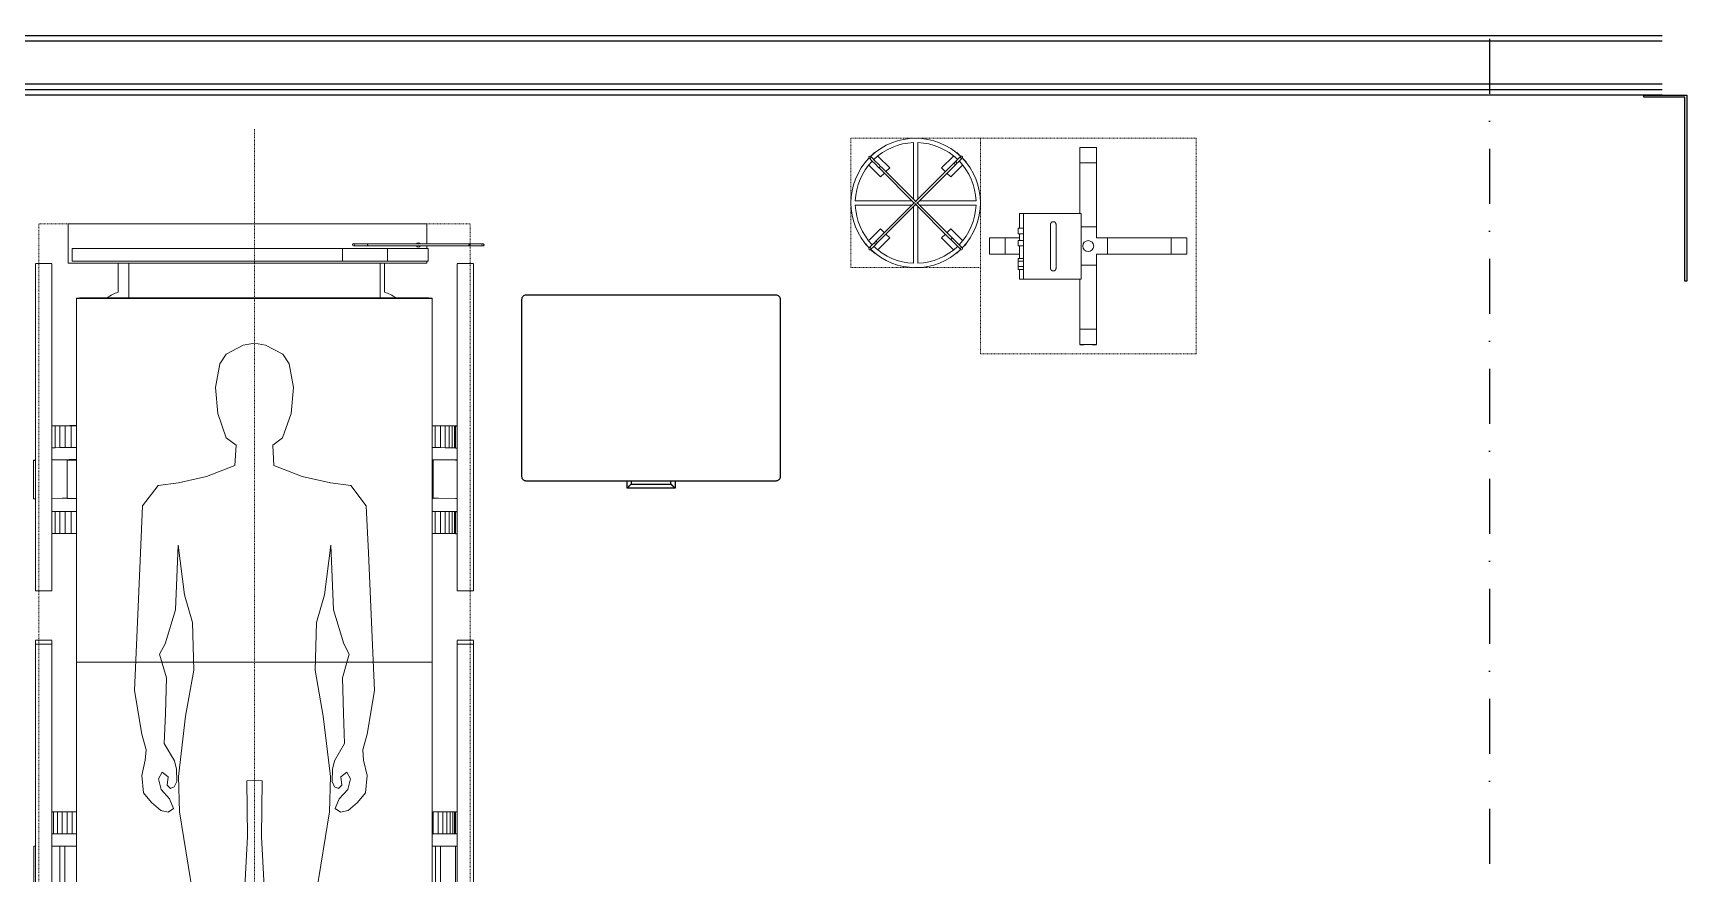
# Model space of a CAD drawing. Header units: inches. Extents: x -772 to 6765, y -813 to 4093.
# Drawn here: x 5612.3 to 5995.8, y 1936.9 to 2131.9 of the extents above; entities that cross this region are included whole.
import ezdxf

# ---------------------------------------------------------------- set-up
doc = ezdxf.new("R2010")
doc.units = ezdxf.units.IN
doc.header["$MEASUREMENT"] = 0
doc.linetypes.add('Dash _5x', pattern=[0.3175, 0.15875, -0.15875])
doc.linetypes.add('DASHDOT', pattern=[25.4, 12.7, -6.35, 0, -6.35])
for name, color, linetype, lineweight in [('A-DETL-GENF', 92, 'Continuous', 18), ('Q-SPCQ', 91, 'Continuous', 18), ('Q-SPCQ-HDLN', 91, 'Dash _5x', 18)]:
    doc.layers.add(name, color=color, linetype=linetype, lineweight=lineweight)
for name, color, linetype in [('FHM_BEYAZ ALÇIPAN', 7, 'Continuous'), ('H_FAC_Metal', 181, 'Continuous'), ('H_FUR_Tefris_Hareketli', 213, 'Continuous'), ('H_STR_Aks', 250, 'DASHDOT')]:
    doc.layers.add(name, color=color, linetype=linetype)

# ---------------------------------------------------------------- blocks, each defined once
blk = doc.blocks.new('*U97')
at = {"color": 0}
for p, q in [((-5.56, -44.75), (-5.56, -43)), ((5.56, -44.75), (-5.56, -44.75)), ((-4.6, -43), (-4.6, -43.79)), ((-4.6, -43.79), (4.6, -43.79)), ((4.6, -43.79), (4.6, -43)), ((5.56, -43), (5.56, -44.75))]:
    blk.add_line(p, q, dxfattribs=at)
blk.add_lwpolyline([(29, 0), (-29, 0, 0.414214), (-30, -1), (-30, -42, 0.414214), (-29, -43), (29, -43, 0.414214), (30, -42), (30, -1, 0.414214)], format="xyb", close=True, dxfattribs=at)
for points in [[(-5.56, -44.75), (-5.56, -44.75), (-5.55, -44.74), (-5.52, -44.71), (-5.49, -44.68), (-5.46, -44.65), (-5.44, -44.63), (-5.41, -44.6), (-5.37, -44.56), (-5.33, -44.52), (-5.29, -44.48), (-5.26, -44.45), (-5.23, -44.42), (-5.2, -44.39), (-5.17, -44.36), (-5.14, -44.33), (-5.11, -44.3), (-5.08, -44.27), (-5.05, -44.24), (-5.02, -44.21), (-4.99, -44.18), (-4.96, -44.15), (-4.93, -44.12), (-4.9, -44.09), (-4.87, -44.06), (-4.84, -44.03), (-4.82, -44.01), (-4.78, -43.97), (-4.75, -43.94), (-4.72, -43.91), (-4.7, -43.89), (-4.67, -43.86), (-4.64, -43.83), (-4.61, -43.8), (-4.6, -43.79), (-4.6, -43.79)], [(5.56, -44.75), (5.56, -44.75), (5.55, -44.74), (5.52, -44.71), (5.49, -44.68), (5.46, -44.65), (5.44, -44.63), (5.41, -44.6), (5.37, -44.56), (5.33, -44.52), (5.29, -44.48), (5.26, -44.45), (5.23, -44.42), (5.2, -44.39), (5.17, -44.36), (5.14, -44.33), (5.11, -44.3), (5.08, -44.27), (5.05, -44.24), (5.02, -44.21), (4.99, -44.18), (4.96, -44.15), (4.93, -44.12), (4.9, -44.09), (4.87, -44.06), (4.84, -44.03), (4.82, -44.01), (4.78, -43.97), (4.75, -43.94), (4.72, -43.91), (4.7, -43.89), (4.67, -43.86), (4.64, -43.83), (4.61, -43.8), (4.6, -43.79), (4.6, -43.79)]]:
    blk.add_open_spline(points, degree=3, knots=[0, 0, 0, 0, 0.083333, 0.125, 0.166667, 0.208333, 0.229167, 0.25, 0.291667, 0.333333, 0.354167, 0.375, 0.395833, 0.416667, 0.4375, 0.458333, 0.479167, 0.5, 0.520833, 0.541667, 0.5625, 0.583333, 0.604167, 0.625, 0.645833, 0.666667, 0.6875, 0.708333, 0.75, 0.770833, 0.791667, 0.833333, 0.875, 0.916667, 1, 1, 1, 1], dxfattribs=at)
blk = doc.blocks.new('MED-PNT-BEDICU - HASTA KARYOLASI VE SILTESI_YOGUN BAKIM_ SERUM ASKILI - Type 1-1240862-ICU-07-PLN')
at = {"layer": 'A-DETL-GENF', "linetype": 'Continuous'}
for p, q in [((0, 92.33), (-2.6, 91.94)), ((0, 92.33), (2.6, 91.94)), ((-6.58, 89.8), (-8.03, 87.56)), ((-2.6, 91.94), (-6.58, 89.8)), ((2.6, 91.94), (6.58, 89.8)), ((6.58, 89.8), (8.03, 87.56)), ((-8.03, 87.56), (-9.06, 82.11)), ((8.03, 87.56), (9.06, 82.11)), ((-9.06, 82.11), (-8.49, 76.04)), ((9.06, 82.11), (8.49, 76.04)), ((-8.49, 76.04), (-6.53, 70.44)), ((8.49, 76.04), (6.53, 70.44)), ((-6.53, 70.44), (-4.26, 68.74)), ((6.53, 70.44), (4.26, 68.74)), ((-4.26, 68.74), (-4.52, 63.99)), ((4.26, 68.74), (4.52, 63.99)), ((-11.1, 61.47), (-17.62, 59.97)), ((-4.52, 63.99), (-11.1, 61.47)), ((4.52, 63.99), (11.1, 61.47)), ((11.1, 61.47), (17.62, 59.97)), ((-22.36, 59.39), (-25.94, 54.62)), ((-17.62, 59.97), (-22.36, 59.39)), ((17.62, 59.97), (22.36, 59.39)), ((22.36, 59.39), (25.94, 54.62)), ((-25.94, 54.62), (-26.42, 43.75)), ((25.94, 54.62), (26.42, 43.75)), ((-26.42, 43.75), (-27.21, 25.92)), ((-18.3, 30.55), (-17.69, 45.56)), ((-17.69, 45.56), (-16.25, 34.06)), ((17.69, 45.56), (16.25, 34.06)), ((18.3, 30.55), (17.69, 45.56)), ((26.42, 43.75), (27.21, 25.92)), ((-16.25, 34.06), (-14.37, 27.58)), ((16.25, 34.06), (14.37, 27.58)), ((-20.7, 22.64), (-18.3, 30.55)), ((-14.37, 27.58), (-14.06, 16.55)), ((14.37, 27.58), (14.06, 16.55)), ((20.7, 22.64), (18.3, 30.55)), ((-27.21, 25.92), (-27.83, 11.83)), ((27.21, 25.92), (27.83, 11.83)), ((-22, 20.25), (-20.7, 22.64)), ((-20.38, 14.77), (-22, 20.25)), ((20.38, 14.77), (22, 20.25)), ((22, 20.25), (20.7, 22.64)), ((-14.06, 16.55), (-15.97, 5.86)), ((14.06, 16.55), (15.97, 5.86)), ((-27.83, 11.83), (-26.11, 1.73)), ((-20.61, 6.52), (-20.38, 14.77)), ((20.61, 6.52), (20.38, 14.77)), ((27.83, 11.83), (26.11, 1.73)), ((-20.9, -0.41), (-20.61, 6.52)), ((-15.97, 5.86), (-17.6, -8.1)), ((15.97, 5.86), (17.6, -8.1)), ((20.9, -0.41), (20.61, 6.52)), ((-26.11, 1.73), (-25.14, -1.89)), ((26.11, 1.73), (25.14, -1.89)), ((-25.14, -1.89), (-25.31, -4.27)), ((-18.57, -4.44), (-20.9, -0.41)), ((18.57, -4.44), (20.9, -0.41)), ((25.14, -1.89), (25.31, -4.27)), ((-25.31, -4.27), (-26.12, -7.9)), ((-22.27, -8.61), (-21.42, -7.12)), ((-21.42, -7.12), (-20.02, -8.16)), ((-18.11, -6.37), (-18.57, -4.44)), ((-18.02, -9.28), (-18.11, -6.37)), ((18.02, -9.28), (18.11, -6.37)), ((18.11, -6.37), (18.57, -4.44)), ((21.42, -7.12), (20.02, -8.16)), ((22.27, -8.61), (21.42, -7.12)), ((25.31, -4.27), (26.12, -7.9)), ((-26.12, -7.9), (-25.75, -11.9)), ((-21.64, -11.1), (-22.27, -8.61)), ((-19.66, -13.29), (-21.64, -11.1)), ((-20.02, -8.16), (-20.26, -10.1)), ((-20.26, -10.1), (-19.5, -10.87)), ((-19.5, -10.87), (-18.59, -10.52)), ((-18.59, -10.52), (-18.02, -9.28)), ((-17.6, -8.1), (-17.37, -16.29)), ((-1.76, -9.12), (0, -8.94)), ((-1.64, -22.02), (-1.76, -9.12)), ((1.76, -9.12), (0, -8.94)), ((1.64, -22.02), (1.76, -9.12)), ((17.6, -8.1), (17.37, -16.29)), ((18.59, -10.52), (18.02, -9.28)), ((19.5, -10.87), (18.59, -10.52)), ((20.26, -10.1), (19.5, -10.87)), ((19.66, -13.29), (21.64, -11.1)), ((20.02, -8.16), (20.26, -10.1)), ((21.64, -11.1), (22.27, -8.61)), ((26.12, -7.9), (25.75, -11.9)), ((-25.75, -11.9), (-23.86, -14.1)), ((-23.86, -14.1), (-21.73, -15.98)), ((-18.73, -15.49), (-19.66, -13.29)), ((18.73, -15.49), (19.66, -13.29)), ((23.86, -14.1), (21.73, -15.98)), ((25.75, -11.9), (23.86, -14.1)), ((-21.73, -15.98), (-19.97, -16.39)), ((-19.97, -16.39), (-18.73, -15.49)), ((-17.37, -16.29), (-14.39, -34.84)), ((17.37, -16.29), (14.39, -34.84)), ((19.97, -16.39), (18.73, -15.49)), ((21.73, -15.98), (19.97, -16.39)), ((-2.34, -35.1), (-1.64, -22.02)), ((2.34, -35.1), (1.64, -22.02))]:
    blk.add_line(p, q, dxfattribs=at)
at = {"layer": 'Q-SPCQ'}
for p, q in [((39.96, 120.07), (-43.17, 120.07)), ((-43.17, 120.07), (-43.17, 110.93)), ((39.96, 115.37), (39.96, 120.07)), ((49.5, 115.4), (26.5, 115.4)), ((37.57, 115.4), (38.43, 115.4)), ((-42.28, 114.29), (-42.28, 111.36)), ((-42.28, 114.29), (-32.25, 114.29)), ((-32.25, 111.36), (-42.28, 111.36)), ((-32.25, 114.29), (-21.84, 114.29)), ((-21.84, 111.36), (-32.25, 111.36)), ((-21.84, 114.29), (-15.47, 114.29)), ((-15.47, 111.36), (-21.84, 111.36)), ((-15.47, 114.29), (-11.71, 114.29)), ((-11.71, 111.36), (-15.47, 111.36)), ((-11.71, 114.29), (-7.07, 114.29)), ((-7.07, 111.36), (-11.71, 111.36)), ((-7.07, 114.29), (5.67, 114.29)), ((5.67, 111.36), (-7.07, 111.36)), ((5.67, 114.29), (10.31, 114.29)), ((10.31, 111.36), (5.67, 111.36)), ((10.31, 114.29), (14.07, 114.29)), ((14.07, 111.36), (10.31, 111.36)), ((14.07, 114.29), (20.45, 114.29)), ((20.45, 111.36), (14.07, 111.36)), ((20.45, 114.29), (30.85, 114.29)), ((20.45, 114.29), (20.45, 111.36)), ((30.85, 111.36), (20.45, 111.36)), ((26.5, 114.9), (49.5, 114.9)), ((30.85, 114.29), (40.28, 114.29)), ((30.85, 114.29), (30.85, 111.36)), ((40.28, 111.36), (30.85, 111.36)), ((38.43, 114.9), (37.57, 114.9)), ((39.96, 114.29), (39.96, 114.92)), ((39.96, 110.93), (39.96, 111.36)), ((40.28, 111.36), (40.28, 114.29)), ((-46.99, 110.8), (-50.8, 110.8)), ((-50.8, 110.7), (-50.8, 110.79)), ((-50.8, 109.52), (-50.8, 110.7)), ((-50.8, 104.97), (-50.8, 109.52)), ((-46.99, 110.79), (-46.99, 110.7)), ((-46.99, 110.7), (-46.99, 109.52)), ((-46.99, 109.52), (-46.99, 104.97)), ((-43.17, 110.93), (39.96, 110.93)), ((-31.56, 110.93), (-31.56, 104.16)), ((-29.14, 102.84), (-29.14, 110.93)), ((29.14, 110.93), (29.14, 102.84)), ((30.16, 104.16), (30.16, 110.93)), ((50.8, 110.8), (46.99, 110.8)), ((46.99, 110.7), (46.99, 110.79)), ((46.99, 109.52), (46.99, 110.7)), ((46.99, 104.97), (46.99, 109.52)), ((50.8, 110.79), (50.8, 110.7)), ((50.8, 110.7), (50.8, 109.52)), ((50.8, 109.52), (50.8, 104.97)), ((-50.8, 77.71), (-50.8, 104.97)), ((-46.99, 104.97), (-46.99, 77.71)), ((46.99, 77.71), (46.99, 104.97)), ((50.8, 104.97), (50.8, 77.71)), ((-41.23, 102.83), (-41.23, 102.75)), ((-41.23, 102.75), (-41.23, 18.41)), ((39.96, 102.84), (-39.96, 102.84)), ((-39.96, 102.74), (39.96, 102.74)), ((41.23, 102.75), (41.23, 102.83)), ((41.23, 18.41), (41.23, 102.75)), ((-50.8, 76.97), (-50.8, 77.71)), ((-50.8, 44.46), (-50.8, 76.97)), ((-46.99, 77.71), (-46.99, 76.97)), ((-46.99, 76.97), (-46.99, 44.46)), ((46.99, 76.97), (46.99, 77.71)), ((46.99, 44.46), (46.99, 76.97)), ((50.8, 77.71), (50.8, 76.97)), ((50.8, 76.97), (50.8, 44.46)), ((-45.85, 73.24), (-46.99, 73.23)), ((-46.99, 73.21), (-46.23, 73.22)), ((-46.23, 73.22), (-45.12, 73.23)), ((-46.23, 68.14), (-46.23, 73.22)), ((-44.41, 73.24), (-45.85, 73.24)), ((-45.12, 73.23), (-43.87, 73.23)), ((-45.12, 68.15), (-45.12, 73.23)), ((-42.84, 73.25), (-44.41, 73.24)), ((-43.87, 73.23), (-42.51, 73.24)), ((-43.87, 68.15), (-43.87, 73.23)), ((-41.23, 73.25), (-42.84, 73.25)), ((-42.51, 73.24), (-41.23, 73.24)), ((-42.51, 68.16), (-42.51, 73.24)), ((42.41, 73.24), (41.23, 73.25)), ((41.23, 73.24), (41.87, 73.23)), ((41.87, 73.23), (43.12, 73.23)), ((41.87, 68.15), (41.87, 73.23)), ((43.85, 73.24), (42.41, 73.24)), ((43.12, 73.23), (44.23, 73.22)), ((43.12, 68.15), (43.12, 73.23)), ((45.13, 73.23), (43.85, 73.24)), ((44.23, 73.22), (45.16, 73.21)), ((44.23, 68.14), (44.23, 73.22)), ((46.2, 73.22), (45.13, 73.23)), ((45.16, 73.21), (45.88, 73.2)), ((45.16, 68.13), (45.16, 73.21)), ((45.88, 73.2), (46.37, 73.19)), ((45.88, 68.12), (45.88, 73.2)), ((46.99, 73.2), (46.2, 73.22)), ((46.37, 73.19), (46.63, 73.18)), ((46.37, 68.11), (46.37, 73.19)), ((46.63, 73.18), (46.63, 73.14)), ((46.99, 73.14), (46.63, 73.14)), ((46.63, 73.14), (46.63, 68.06)), ((-51.19, 65.27), (-51.19, 65.19)), ((-51.19, 65.19), (-50.8, 65.19)), ((-51.19, 65.19), (-51.19, 56.3)), ((-46.23, 68.14), (-46.99, 68.13)), ((-46.06, 65.35), (-46.99, 65.33)), ((-46.99, 65.27), (-44.58, 65.3)), ((-45.12, 68.15), (-46.23, 68.14)), ((-42.96, 65.37), (-45.16, 65.35)), ((-43.87, 68.15), (-45.12, 68.15)), ((-42.51, 68.16), (-43.87, 68.15)), ((-43.41, 65.3), (-43.41, 65.28)), ((-43.41, 65.28), (-43.41, 56.39)), ((-41.23, 68.16), (-42.51, 68.16)), ((-42.14, 65.27), (-41.23, 65.27)), ((-41.23, 65.37), (-41.73, 65.37)), ((41.87, 68.15), (41.23, 68.16)), ((43.16, 65.35), (41.23, 65.36)), ((41.41, 65.28), (41.41, 65.3)), ((41.41, 56.39), (41.41, 65.28)), ((43.12, 68.15), (41.87, 68.15)), ((42.58, 65.3), (46.6, 65.25)), ((44.23, 68.14), (43.12, 68.15)), ((46.99, 65.31), (44.06, 65.35)), ((45.16, 68.13), (44.23, 68.14)), ((45.88, 68.12), (45.16, 68.13)), ((46.37, 68.11), (45.88, 68.12)), ((46.63, 68.1), (46.37, 68.11)), ((46.63, 68.06), (46.99, 68.06)), ((-50.8, 56.3), (-51.19, 56.3)), ((-44.58, 56.41), (-46.99, 56.38)), ((-41.23, 56.38), (-42.14, 56.38)), ((46.6, 56.36), (42.58, 56.41)), ((-46.99, 53.35), (-45.85, 53.36)), ((-46.23, 53.34), (-46.99, 53.34)), ((-45.12, 53.35), (-46.23, 53.34)), ((-46.23, 48.26), (-46.23, 53.34)), ((-45.85, 53.36), (-44.41, 53.37)), ((-43.87, 53.36), (-45.12, 53.35)), ((-45.12, 48.27), (-45.12, 53.35)), ((-44.41, 53.37), (-42.84, 53.37)), ((-43.87, 48.28), (-43.87, 53.36)), ((-42.51, 53.36), (-43.87, 53.36)), ((-42.84, 53.37), (-41.23, 53.38)), ((-42.51, 48.28), (-42.51, 53.36)), ((-41.23, 53.36), (-42.51, 53.36)), ((41.23, 53.37), (42.41, 53.37)), ((41.87, 53.36), (41.23, 53.36)), ((41.87, 48.28), (41.87, 53.36)), ((43.12, 53.35), (41.87, 53.36)), ((42.41, 53.37), (43.85, 53.36)), ((43.12, 48.27), (43.12, 53.35)), ((44.23, 53.34), (43.12, 53.35)), ((43.85, 53.36), (45.13, 53.35)), ((44.23, 48.26), (44.23, 53.34)), ((45.16, 53.33), (44.23, 53.34)), ((45.13, 53.35), (46.2, 53.34)), ((45.16, 48.25), (45.16, 53.33)), ((45.88, 53.32), (45.16, 53.33)), ((45.88, 48.24), (45.88, 53.32)), ((46.37, 53.31), (45.88, 53.32)), ((46.2, 53.34), (46.99, 53.33)), ((46.37, 48.23), (46.37, 53.31)), ((46.63, 53.3), (46.37, 53.31)), ((46.63, 53.27), (46.63, 53.3)), ((46.99, 53.27), (46.63, 53.27)), ((46.63, 53.27), (46.63, 48.19)), ((-46.23, 48.26), (-46.99, 48.26)), ((-45.12, 48.27), (-46.23, 48.26)), ((-43.87, 48.28), (-45.12, 48.27)), ((-42.51, 48.28), (-43.87, 48.28)), ((-41.23, 48.28), (-42.51, 48.28)), ((41.87, 48.28), (41.23, 48.28)), ((43.12, 48.27), (41.87, 48.28)), ((44.23, 48.26), (43.12, 48.27)), ((45.16, 48.25), (44.23, 48.26)), ((45.88, 48.24), (45.16, 48.25)), ((46.37, 48.23), (45.88, 48.24)), ((46.63, 48.22), (46.37, 48.23)), ((46.63, 48.19), (46.99, 48.19)), ((-50.8, 34.94), (-50.8, 44.46)), ((-46.99, 44.46), (-46.99, 34.94)), ((46.99, 34.94), (46.99, 44.46)), ((50.8, 44.46), (50.8, 34.94)), ((-50.8, 34.93), (-46.99, 34.93)), ((46.99, 34.93), (50.8, 34.93)), ((-46.99, 23.48), (-50.8, 23.48)), ((-50.8, 22.57), (-50.8, 23.44)), ((-46.99, 23.44), (-46.99, 22.57)), ((50.8, 23.48), (46.99, 23.48)), ((46.99, 22.57), (46.99, 23.44)), ((50.8, 23.44), (50.8, 22.57)), ((-50.8, 2.13), (-50.8, 22.57)), ((-50.8, 22.57), (-46.99, 22.57)), ((-46.99, 22.57), (-46.99, 2.13)), ((46.99, 2.13), (46.99, 22.57)), ((46.99, 22.57), (50.8, 22.57)), ((50.8, 22.57), (50.8, 2.13)), ((-41.23, 18.41), (-41.23, -32.59)), ((-39.96, 18.4), (39.96, 18.4)), ((41.23, -32.59), (41.23, 18.41)), ((-50.8, -2.78), (-50.8, 2.13)), ((-46.99, 2.13), (-46.99, -2.78)), ((46.99, -2.78), (46.99, 2.13)), ((50.8, 2.13), (50.8, -2.78)), ((-50.8, -5.32), (-50.8, -2.78)), ((-46.99, -2.78), (-46.99, -5.32)), ((46.99, -5.32), (46.99, -2.78)), ((50.8, -2.78), (50.8, -5.32)), ((-50.8, -15.58), (-50.8, -5.32)), ((-46.99, -5.32), (-46.99, -15.58)), ((46.99, -15.58), (46.99, -5.32)), ((50.8, -5.32), (50.8, -15.58)), ((-50.8, -18.12), (-50.8, -15.58)), ((-50.8, -43.16), (-50.8, -18.12)), ((-46.99, -15.58), (-46.99, -18.12)), ((-46.99, -16.28), (-46.59, -16.28)), ((-46.99, -18.12), (-46.99, -43.16)), ((-46.59, -16.28), (-45.66, -16.28)), ((-46.59, -21.41), (-46.59, -16.28)), ((-45.66, -16.28), (-44.6, -16.28)), ((-45.66, -21.41), (-45.66, -16.28)), ((-44.6, -16.28), (-43.45, -16.28)), ((-44.6, -21.41), (-44.6, -16.28)), ((-43.45, -16.28), (-42.25, -16.28)), ((-43.45, -21.41), (-43.45, -16.28)), ((-42.25, -16.28), (-41.23, -16.28)), ((-42.25, -21.41), (-42.25, -16.28)), ((41.23, -16.28), (41.45, -16.28)), ((41.45, -16.28), (42.6, -16.28)), ((41.45, -21.41), (41.45, -16.28)), ((42.6, -16.28), (43.66, -16.28)), ((42.6, -21.41), (42.6, -16.28)), ((43.66, -16.28), (44.6, -16.28)), ((43.66, -21.41), (43.66, -16.28)), ((44.6, -16.28), (45.38, -16.28)), ((44.6, -21.41), (44.6, -16.28)), ((45.38, -16.28), (45.99, -16.28)), ((45.38, -21.41), (45.38, -16.28)), ((45.99, -16.28), (46.41, -16.28)), ((45.99, -21.41), (45.99, -16.28)), ((46.41, -16.28), (46.63, -16.28)), ((46.41, -21.41), (46.41, -16.28)), ((46.63, -16.28), (46.99, -16.28)), ((46.63, -16.28), (46.63, -21.41)), ((46.99, -18.12), (46.99, -15.58)), ((46.99, -43.16), (46.99, -18.12)), ((50.8, -15.58), (50.8, -18.12)), ((50.8, -18.12), (50.8, -43.16)), ((-46.59, -21.41), (-46.99, -21.41)), ((-45.66, -21.41), (-46.59, -21.41)), ((-44.6, -21.41), (-45.66, -21.41)), ((-43.45, -21.41), (-44.6, -21.41)), ((-42.25, -21.41), (-43.45, -21.41)), ((-41.22, -21.41), (-42.25, -21.41)), ((41.45, -21.41), (41.22, -21.41)), ((42.6, -21.41), (41.45, -21.41)), ((43.66, -21.41), (42.6, -21.41)), ((44.6, -21.41), (43.66, -21.41)), ((45.38, -21.41), (44.6, -21.41)), ((45.99, -21.41), (45.38, -21.41)), ((46.41, -21.41), (45.99, -21.41)), ((46.63, -21.41), (46.41, -21.41)), ((46.99, -21.41), (46.63, -21.41)), ((-51.16, -24.21), (-50.8, -24.21)), ((-51.16, -33.18), (-51.16, -24.21)), ((-46.99, -24.21), (-45.16, -24.21)), ((-45.16, -24.21), (-43.99, -24.21)), ((-45.16, -24.21), (-45.16, -33.18)), ((-43.99, -24.21), (-43.99, -33.18)), ((-43.99, -24.21), (-42.72, -24.21)), ((-42.72, -24.21), (-41.23, -24.21)), ((41.23, -24.21), (42, -24.21)), ((42, -33.18), (42, -24.21)), ((42, -24.21), (43.16, -24.21)), ((43.16, -24.21), (46.58, -24.21)), ((43.16, -24.21), (43.16, -33.18)), ((46.58, -24.21), (46.99, -24.21)), ((46.58, -24.21), (46.58, -33.18))]:
    blk.add_line(p, q, dxfattribs=at)
at = {"layer": 'Q-SPCQ', "flags": 128}
for points in [[(22.75, 115.15), (22.86, 115.36), (23, 115.4)], [(23, 114.9), (22.79, 115.01), (22.75, 115.15)], [(23, 115.4), (23.4, 115.4), (24.41, 115.4), (25.58, 115.4), (26.37, 115.4), (26.5, 115.4)], [(49.5, 115.4), (49.9, 115.4), (50.91, 115.4), (52.08, 115.4), (52.87, 115.4), (53, 115.4)], [(53, 115.4), (53.21, 115.28), (53.25, 115.15)], [(53.25, 115.15), (53.14, 114.94), (53, 114.9)], [(26.5, 114.9), (26.1, 114.9), (25.09, 114.9), (23.92, 114.9), (23.13, 114.9), (23, 114.9)], [(53, 114.9), (52.6, 114.9), (51.59, 114.9), (50.42, 114.9), (49.63, 114.9), (49.5, 114.9)]]:
    blk.add_lwpolyline(points, dxfattribs=at)
at = {"layer": 'Q-SPCQ'}
for centre, radius, start, end in [((23, 115.15), 0.25, 0, 180), ((23, 115.15), 0.25, 180, 0), ((38, 115.15), 0.5, 30, 150), ((53, 115.15), 0.25, 0, 180), ((53, 115.15), 0.25, 180, 0), ((38, 115.15), 0.5, 210, 330), ((-29.36, 96.38), 8.09, 105.7871, 126.4501), ((27.96, 96.38), 8.09, 53.634, 74.2129)]:
    blk.add_arc(centre, radius, start, end, dxfattribs=at)
for centre, major_axis, start_param, end_param in [((-39.96, 102.83), (1.27, 0), 1.570796, 3.141593), ((-39.96, 102.75), (-1.27, 0), 0, 1.570796), ((39.96, 102.83), (1.27, 0), 0, 1.570796), ((39.96, 102.75), (1.27, 0), 4.712389, 6.283185), ((-48.65, 65.27), (2.54, 0), 2.586496, 3.141593), ((-43.93, 65.34), (2.54, 0), 2.076942, 2.565634), ((-44.05, 65.3), (0.635, 0), 0, 2.565634), ((-42.14, 65.28), (1.27, 0), 3.141593, 4.712389), ((-41.73, 65.35), (-2.54, 0), 4.712389, 5.218534), ((40.14, 65.28), (1.27, 0), 5.759587, 6.283185), ((42.05, 65.3), (-0.635, 0), 3.717551, 6.283185), ((41.93, 65.34), (2.54, 0), 0.575959, 1.064651), ((44.47, 65.24), (2.54, 0), 0, 0.575959), ((-44.05, 56.41), (0.635, 0), 0, 2.565634), ((-42.14, 56.39), (-1.27, 0), 0, 1.570796), ((40.14, 56.39), (-1.27, 0), 2.617994, 3.141593), ((42.05, 56.41), (0.635, 0), 0.575959, 3.141593), ((44.47, 56.34), (-2.54, 0), 3.141593, 3.717551)]:
    blk.add_ellipse(centre, major_axis=major_axis, ratio=0.008727, start_param=start_param, end_param=end_param, dxfattribs=at)
for points, knots in [([(26.23, 115.15), (26.23, 115.17), (26.23, 115.19), (26.24, 115.22), (26.25, 115.25), (26.26, 115.27), (26.28, 115.29), (26.29, 115.31), (26.31, 115.32), (26.33, 115.34), (26.34, 115.35), (26.36, 115.36), (26.38, 115.37), (26.4, 115.38), (26.42, 115.38), (26.44, 115.39), (26.46, 115.39), (26.47, 115.4), (26.49, 115.4), (26.51, 115.4), (26.52, 115.4), (26.53, 115.4)], [-1, -1, -1, -1, -0.9444444, -0.9166667, -0.8888889, -0.8611111, -0.8333333, -0.8055556, -0.7777778, -0.75, -0.7222222, -0.6944444, -0.6666667, -0.6388889, -0.6111111, -0.5833333, -0.5555556, -0.5277778, -0.5, -0.4722222, -0.4444444, -0.4444444, -0.4444444, -0.4444444]), ([(26.53, 114.9), (26.52, 114.9), (26.51, 114.9), (26.49, 114.9), (26.47, 114.9), (26.46, 114.9), (26.44, 114.9), (26.42, 114.91), (26.4, 114.92), (26.38, 114.93), (26.36, 114.93), (26.34, 114.95), (26.33, 114.96), (26.31, 114.97), (26.29, 114.99), (26.28, 115.01), (26.26, 115.03), (26.25, 115.05), (26.24, 115.07), (26.23, 115.1), (26.23, 115.13), (26.23, 115.15)], [-0.5555556, -0.5555556, -0.5555556, -0.5555556, -0.5277778, -0.5, -0.4722222, -0.4444444, -0.4166667, -0.3888889, -0.3611111, -0.3333333, -0.3055556, -0.2777778, -0.25, -0.2222222, -0.1944444, -0.1666667, -0.1388889, -0.1111111, -0.0833333, -0.0555556, 0, 0, 0, 0]), ([(49.77, 115.15), (49.77, 115.17), (49.77, 115.19), (49.76, 115.22), (49.75, 115.25), (49.74, 115.27), (49.72, 115.29), (49.71, 115.31), (49.69, 115.32), (49.67, 115.34), (49.66, 115.35), (49.64, 115.36), (49.62, 115.37), (49.6, 115.38), (49.58, 115.38), (49.56, 115.39), (49.54, 115.39), (49.53, 115.4), (49.51, 115.4), (49.49, 115.4), (49.48, 115.4), (49.47, 115.4)], [0, 0, 0, 0, 0.0555556, 0.0833333, 0.1111111, 0.1388889, 0.1666667, 0.1944444, 0.2222222, 0.25, 0.2777778, 0.3055556, 0.3333333, 0.3611111, 0.3888889, 0.4166667, 0.4444444, 0.4722222, 0.5, 0.5277778, 0.5555556, 0.5555556, 0.5555556, 0.5555556]), ([(49.47, 114.9), (49.48, 114.9), (49.49, 114.9), (49.51, 114.9), (49.53, 114.9), (49.54, 114.9), (49.56, 114.9), (49.58, 114.91), (49.6, 114.92), (49.62, 114.93), (49.64, 114.93), (49.66, 114.95), (49.67, 114.96), (49.69, 114.97), (49.7, 114.98), (49.72, 115), (49.74, 115.03), (49.75, 115.05), (49.76, 115.07), (49.77, 115.1), (49.77, 115.13), (49.77, 115.15)], [0.4444444, 0.4444444, 0.4444444, 0.4444444, 0.4722222, 0.5, 0.5277778, 0.5555556, 0.5833333, 0.6111111, 0.6388889, 0.6666667, 0.6944444, 0.7222222, 0.75, 0.7708333, 0.7916667, 0.8333333, 0.8611111, 0.8888889, 0.9166667, 0.9444444, 1, 1, 1, 1]), ([(-41.23, 18.41), (-41.23, 18.41), (-41.2, 18.41), (-41.08, 18.41), (-40.87, 18.41), (-40.52, 18.4), (-40.18, 18.4), (-39.96, 18.4)], [0, 0, 0, 0, 0.166667, 0.333333, 0.5, 0.666667, 1, 1, 1, 1])]:
    blk.add_open_spline(points, degree=3, knots=knots, dxfattribs=at)
blk.add_open_spline([(39.96, 18.4), (40.18, 18.4), (40.63, 18.41), (41.11, 18.41), (41.23, 18.41), (41.23, 18.41)], degree=3, dxfattribs=at)
at = {"layer": 'Q-SPCQ-HDLN'}
for p, q in [((0, 142), (0, -130)), ((-50, -120), (-50, 120)), ((-50, 120), (50, 120)), ((50, 120), (50, -120))]:
    blk.add_line(p, q, dxfattribs=at)
blk = doc.blocks.new('MED-BLD-WAR - KAN VE SERUM ISITMA CIHAZI - Type 1-865630-ICU-07-PLN')
at = {"layer": 'Q-SPCQ'}
for p, q in [((-1.9, 19.26), (-1.9, 22.86)), ((-1.9, 22.86), (1.91, 22.86)), ((-1.9, 4.45), (-1.9, 19.26)), ((-1.9, 19.26), (1.91, 19.26)), ((1.91, 22.86), (1.91, 19.26)), ((1.91, 19.26), (1.91, 4.45)), ((-1.9, 1.91), (-1.9, 4.45)), ((-1.9, 4.45), (1.91, 4.45)), ((1.91, 4.45), (1.91, 1.91)), ((-22.86, 1.91), (-19.26, 1.91)), ((-22.86, -1.9), (-22.86, 1.91)), ((-19.26, 1.91), (-4.44, 1.91)), ((-19.26, 1.91), (-19.26, -1.9)), ((-1.9, 1.91), (-4.44, 1.91)), ((-4.44, 1.91), (-4.44, -1.63)), ((4.45, 1.91), (1.91, 1.91)), ((4.45, -1.64), (4.45, 1.91)), ((4.45, 1.91), (19.26, 1.91)), ((19.26, 1.91), (22.86, 1.91)), ((19.26, 1.91), (19.26, -1.9)), ((22.86, 1.91), (22.86, -1.9)), ((22.87, 0.95), (22.87, 1.91)), ((-19.26, -1.9), (-22.86, -1.9)), ((-7.57, -1.9), (-19.26, -1.9)), ((7.67, -1.63), (-7.57, -1.63)), ((-7.57, -2.9), (-7.57, -1.63)), ((-7.57, -11.7), (-7.57, -2.9)), ((7.67, -1.63), (7.67, -2.9)), ((19.26, -1.9), (7.67, -1.9)), ((7.67, -2.9), (7.67, -11.7)), ((22.86, -1.9), (19.26, -1.9)), ((22.87, -1.9), (22.87, -0.95)), ((5.14, -7.45), (-5.02, -7.45)), ((-5.02, -8.72), (5.14, -8.72)), ((-7.57, -12.8), (-7.57, -11.7)), ((-7.57, -14.97), (-7.57, -12.8)), ((-7.57, -15.78), (-7.57, -14.97)), ((-7.57, -14.97), (7.67, -14.97)), ((-4.14, -14.97), (-4.14, -16.24)), ((-2.87, -16.24), (-2.87, -14.97)), ((-1.31, -14.97), (-1.31, -16.24)), ((-0.04, -16.24), (-0.04, -14.97)), ((2.88, -14.97), (2.88, -16.24)), ((3.5, -14.97), (3.5, -16.24)), ((4.77, -16.24), (4.77, -14.97)), ((5.47, -16.24), (5.47, -14.97)), ((7.67, -11.7), (7.67, -12.8)), ((7.67, -12.8), (7.67, -14.97)), ((7.67, -14.97), (7.67, -15.78)), ((-7.57, -15.95), (-7.57, -15.78)), ((-7.57, -15.95), (-4.14, -15.95)), ((-2.87, -16.24), (-4.14, -16.24)), ((-2.87, -15.95), (-1.31, -15.95)), ((-1.9, -19.26), (-1.9, -15.95)), ((-0.04, -16.24), (-1.31, -16.24)), ((-0.04, -15.95), (2.88, -15.95)), ((1.91, -15.95), (1.91, -19.26)), ((3.5, -16.24), (2.88, -16.24)), ((4.77, -16.24), (3.5, -16.24)), ((5.47, -16.24), (4.77, -16.24)), ((5.47, -15.95), (7.67, -15.95)), ((7.67, -15.78), (7.67, -15.95)), ((-1.9, -22.86), (-1.9, -19.26)), ((-1.9, -19.26), (1.91, -19.26)), ((1.91, -22.86), (-1.9, -22.86)), ((1.91, -19.26), (1.91, -22.86))]:
    blk.add_line(p, q, dxfattribs=at)
for start, end in [(360, 180), (180, 360)]:
    blk.add_arc((0, 0), 1.27, start, end, dxfattribs=at)
for points, knots in [([(-5.65, -8.09), (-5.65, -8.03), (-5.64, -7.95), (-5.6, -7.85), (-5.57, -7.77), (-5.53, -7.71), (-5.49, -7.67), (-5.46, -7.63), (-5.4, -7.58), (-5.35, -7.55), (-5.3, -7.52), (-5.26, -7.5), (-5.22, -7.49), (-5.18, -7.48), (-5.14, -7.47), (-5.1, -7.46), (-5.06, -7.46), (-5.03, -7.45), (-5.02, -7.45)], [0, 0, 0, 0, 0.0833333, 0.125, 0.1666667, 0.2083333, 0.2291667, 0.25, 0.2916667, 0.3333333, 0.3541667, 0.375, 0.3958333, 0.4166667, 0.4375, 0.4583333, 0.4791667, 0.5, 0.5, 0.5, 0.5]), ([(5.78, -8.09), (5.78, -8.03), (5.77, -7.95), (5.73, -7.85), (5.7, -7.77), (5.66, -7.71), (5.62, -7.67), (5.58, -7.63), (5.53, -7.58), (5.47, -7.55), (5.43, -7.52), (5.39, -7.5), (5.35, -7.49), (5.31, -7.48), (5.27, -7.47), (5.23, -7.46), (5.19, -7.46), (5.16, -7.45), (5.14, -7.45)], [0, 0, 0, 0, 0.0833333, 0.125, 0.1666667, 0.2083333, 0.2291667, 0.25, 0.2916667, 0.3333333, 0.3541667, 0.375, 0.3958333, 0.4166667, 0.4375, 0.4583333, 0.4791667, 0.5, 0.5, 0.5, 0.5]), ([(-5.02, -8.72), (-5.03, -8.72), (-5.06, -8.72), (-5.1, -8.72), (-5.14, -8.71), (-5.18, -8.7), (-5.22, -8.69), (-5.26, -8.68), (-5.3, -8.66), (-5.33, -8.64), (-5.37, -8.62), (-5.41, -8.59), (-5.46, -8.55), (-5.49, -8.51), (-5.53, -8.47), (-5.57, -8.41), (-5.6, -8.33), (-5.64, -8.23), (-5.65, -8.15), (-5.65, -8.09)], [0.5, 0.5, 0.5, 0.5, 0.5208333, 0.5416667, 0.5625, 0.5833333, 0.6041667, 0.625, 0.6458333, 0.6666667, 0.6875, 0.7083333, 0.75, 0.7708333, 0.7916667, 0.8333333, 0.875, 0.9166667, 1, 1, 1, 1]), ([(5.14, -8.72), (5.16, -8.72), (5.19, -8.72), (5.23, -8.72), (5.27, -8.71), (5.31, -8.7), (5.35, -8.69), (5.39, -8.68), (5.43, -8.66), (5.46, -8.64), (5.5, -8.62), (5.54, -8.59), (5.58, -8.55), (5.62, -8.51), (5.66, -8.47), (5.7, -8.41), (5.73, -8.33), (5.77, -8.23), (5.78, -8.15), (5.78, -8.09)], [0.5, 0.5, 0.5, 0.5, 0.5208333, 0.5416667, 0.5625, 0.5833333, 0.6041667, 0.625, 0.6458333, 0.6666667, 0.6875, 0.7083333, 0.75, 0.7708333, 0.7916667, 0.8333333, 0.875, 0.9166667, 1, 1, 1, 1])]:
    blk.add_open_spline(points, degree=3, knots=knots, dxfattribs=at)
at = {"layer": 'Q-SPCQ-HDLN'}
for p, q in [((-25, -25), (-25, 25)), ((-25, 25), (25, 25)), ((-25, -25), (-25, 25)), ((-25, 25), (25, 25)), ((25, 25), (25, -25)), ((25, 25), (25, -25)), ((25, -25), (-25, -25)), ((25, -25), (-25, -25))]:
    blk.add_line(p, q, dxfattribs=at)
blk = doc.blocks.new('MED-SER-ASK - SERUM ASKISI - Type 1-702458-ICU-07-PLN')
at = {"layer": 'Q-SPCQ'}
for p, q in [((-9.55, 11.67), (-10.44, 10.77)), ((-9.55, 11.67), (-9.42, 11.54)), ((-0.5, 13.99), (-0.5, 0.85)), ((0.5, 0.84), (0.5, 13.99)), ((9.42, 11.54), (9.55, 11.67)), ((10.45, 10.76), (9.55, 11.67)), ((-10.78, 10.43), (-11.67, 9.55)), ((-11.54, 9.42), (-11.67, 9.55)), ((-8.13, 6.01), (-10.78, 8.66)), ((-8.66, 10.78), (-6.01, 8.13)), ((-8.31, 7.95), (-0.25, -0.1)), ((0.1, 0.25), (-7.95, 8.31)), ((-6.9, 7.25), (-6.01, 8.13)), ((9.02, 9.37), (-0.1, 0.25)), ((0.25, -0.1), (9.37, 9.02)), ((6.01, 8.13), (8.66, 10.78)), ((6.01, 8.13), (6.9, 7.24)), ((10.78, 8.66), (8.13, 6.01)), ((8.97, 9.03), (8.94, 9.27)), ((9.02, 9.37), (8.99, 9.35)), ((9.35, 8.99), (9.37, 9.02)), ((10.45, 10.8), (10.43, 10.78)), ((11.67, 9.55), (10.77, 10.45)), ((10.78, 10.43), (10.8, 10.45)), ((11.67, 9.55), (11.54, 9.42)), ((-8.13, 6.01), (-7.25, 6.9)), ((7.24, 6.9), (8.13, 6.01)), ((-0.85, 0.5), (-13.99, 0.5)), ((-0.25, 0.1), (-9.37, -9.02)), ((8.31, -7.95), (0.25, 0.1)), ((13.99, 0.5), (0.84, 0.5)), ((-13.99, -0.5), (-0.84, -0.5)), ((-9.02, -9.37), (0.1, -0.25)), ((-0.5, -0.84), (-0.5, -13.99)), ((-0.1, -0.25), (7.95, -8.31)), ((0.5, -13.99), (0.5, -0.85)), ((0.85, -0.5), (13.99, -0.5)), ((-10.78, -8.66), (-8.13, -6.01)), ((-7.24, -6.9), (-8.13, -6.01)), ((-6.01, -8.13), (-6.9, -7.24)), ((6.9, -7.24), (6.01, -8.13)), ((8.13, -6.01), (7.24, -6.9)), ((8.13, -6.01), (10.78, -8.66)), ((-11.67, -9.55), (-11.54, -9.42)), ((-11.67, -9.55), (-10.78, -10.43)), ((-10.78, -10.43), (-10.8, -10.45)), ((-10.45, -10.77), (-9.55, -11.67)), ((-10.45, -10.8), (-10.43, -10.78)), ((-9.35, -8.99), (-9.37, -9.02)), ((-9.02, -9.37), (-8.99, -9.35)), ((-6.01, -8.13), (-8.66, -10.78)), ((8.66, -10.78), (6.01, -8.13)), ((9.55, -11.67), (10.43, -10.78)), ((10.77, -10.44), (11.67, -9.55)), ((11.54, -9.42), (11.67, -9.55)), ((-9.42, -11.54), (-9.55, -11.67)), ((9.55, -11.67), (9.42, -11.54))]:
    blk.add_line(p, q, dxfattribs=at)
at = {"layer": 'Q-SPCQ', "flags": 128}
for points in [[(-10.78, 10.43), (-10.85, 10.66), (-10.78, 10.78)], [(-10.78, 10.78), (-10.55, 10.85), (-10.43, 10.78)], [(-8.31, 7.95), (-8.59, 8.24), (-9.3, 8.95), (-10.13, 9.78), (-10.69, 10.34), (-10.78, 10.43)], [(-10.43, 10.78), (-10.15, 10.5), (-9.43, 9.79), (-8.61, 8.96), (-8.05, 8.4), (-7.95, 8.31)], [(9, 9.36), (9.27, 9.62), (9.88, 10.24), (10.38, 10.73), (10.45, 10.8)], [(9.19, 8.95), (9.12, 8.93), (9.03, 8.97)], [(10.8, 10.45), (10.53, 10.18), (9.92, 9.56), (9.42, 9.07), (9.36, 9)], [(10.54, 10.83), (10.68, 10.87), (10.8, 10.8)], [(10.8, 10.8), (10.87, 10.57), (10.8, 10.45)], [(-10.8, -10.8), (-10.87, -10.57), (-10.8, -10.45)], [(-10.8, -10.45), (-10.53, -10.18), (-9.92, -9.56), (-9.42, -9.07), (-9.36, -9)], [(-10.54, -10.83), (-10.68, -10.87), (-10.8, -10.8)], [(-9, -9.36), (-9.27, -9.62), (-9.88, -10.24), (-10.38, -10.73), (-10.45, -10.8)], [(-9.19, -8.95), (-9.12, -8.93), (-9.03, -8.97)], [(-8.97, -9.03), (-8.94, -9.27), (-8.99, -9.35)], [(10.43, -10.78), (10.15, -10.5), (9.43, -9.79), (8.61, -8.96), (8.05, -8.4), (7.95, -8.31)], [(8.31, -7.95), (8.59, -8.24), (9.3, -8.95), (10.13, -9.78), (10.69, -10.34), (10.78, -10.43)], [(10.78, -10.78), (10.55, -10.85), (10.43, -10.78)], [(10.78, -10.43), (10.85, -10.66), (10.78, -10.78)]]:
    blk.add_lwpolyline(points, dxfattribs=at)
at = {"layer": 'Q-SPCQ'}
for centre, radius, start, end in [((0, 0), 15, 45.7854, 134.1152), ((0, 0), 14, 92.0467, 134.0064), ((0, 0), 14, 45.8831, 87.9533), ((0, 0), 15, 135.8961, 224.0854), ((0, 0), 14, 136.2199, 177.9533), ((-10.61, 10.61), 0.25, 135, 315), ((-10.61, 10.61), 0.25, 315, 135), ((0, 0), 14, 2.0467, 44.1169), ((0, 0), 15, 315.8848, 44.1643), ((0, 0), 0.5, 165, 195), ((0, 0), 0.5, 75, 105), ((0, 0), 0.5, 345, 15), ((0, 0), 14, 182.0467, 224.1169), ((0, 0), 0.5, 255, 285), ((0, 0), 14, 316.028, 357.9533), ((0, 0), 15, 225.8357, 314.084), ((0, 0), 14, 225.8831, 267.9533), ((0, 0), 14, 272.0467, 314.0064), ((10.61, -10.61), 0.25, 135, 315), ((10.61, -10.61), 0.25, 315, 135)]:
    blk.add_arc(centre, radius, start, end, dxfattribs=at)
for centre, start_param, end_param in [((10.61, 10.61), 4.712389, 7.853982), ((10.61, 10.61), 1.570796, 4.712389), ((-10.61, -10.61), 4.712389, 7.853982), ((-10.61, -10.61), 1.570796, 4.712389)]:
    blk.add_ellipse(centre, major_axis=(-0.177, 0.177), ratio=0.971307, start_param=start_param, end_param=end_param, dxfattribs=at)
for points, knots in [([(-8.29, 7.93), (-8.29, 7.94), (-8.3, 7.95), (-8.31, 7.96), (-8.33, 7.97), (-8.34, 7.99), (-8.35, 8.01), (-8.36, 8.02), (-8.37, 8.04), (-8.37, 8.06), (-8.38, 8.08), (-8.38, 8.1), (-8.39, 8.12), (-8.39, 8.14), (-8.39, 8.17), (-8.39, 8.19), (-8.38, 8.21), (-8.38, 8.24), (-8.37, 8.26), (-8.35, 8.29), (-8.34, 8.31), (-8.32, 8.32)], [-0.5555556, -0.5555556, -0.5555556, -0.5555556, -0.5277778, -0.5, -0.4722222, -0.4444444, -0.4166667, -0.3888889, -0.3611111, -0.3333333, -0.3055556, -0.2777778, -0.25, -0.2222222, -0.1944444, -0.1666667, -0.1388889, -0.1111111, -0.0833333, -0.0555556, 0, 0, 0, 0]), ([(-8.32, 8.32), (-8.31, 8.34), (-8.29, 8.35), (-8.26, 8.37), (-8.24, 8.38), (-8.21, 8.38), (-8.19, 8.39), (-8.17, 8.39), (-8.14, 8.39), (-8.12, 8.39), (-8.1, 8.38), (-8.08, 8.38), (-8.06, 8.37), (-8.04, 8.37), (-8.02, 8.36), (-8.01, 8.35), (-7.99, 8.34), (-7.97, 8.33), (-7.96, 8.31), (-7.95, 8.3), (-7.94, 8.29), (-7.93, 8.29)], [-1, -1, -1, -1, -0.9444444, -0.9166667, -0.8888889, -0.8611111, -0.8333333, -0.8055556, -0.7777778, -0.75, -0.7222222, -0.6944444, -0.6666667, -0.6388889, -0.6111111, -0.5833333, -0.5555556, -0.5277778, -0.5, -0.4722222, -0.4444444, -0.4444444, -0.4444444, -0.4444444]), ([(9, 9.36), (9.01, 9.36), (9.02, 9.37), (9.04, 9.39), (9.06, 9.4), (9.07, 9.42), (9.09, 9.43), (9.12, 9.45), (9.14, 9.46), (9.16, 9.47), (9.18, 9.48), (9.21, 9.49), (9.24, 9.5), (9.26, 9.5), (9.29, 9.51), (9.32, 9.51), (9.35, 9.52), (9.37, 9.51), (9.4, 9.51), (9.42, 9.5), (9.45, 9.49), (9.46, 9.48), (9.47, 9.47)], [-0.5555556, -0.5555556, -0.5555556, -0.5555556, -0.5277778, -0.5, -0.4722222, -0.4444444, -0.4166667, -0.3888889, -0.3611111, -0.3333333, -0.3055556, -0.2777778, -0.2361111, -0.2152778, -0.1944444, -0.1666667, -0.125, -0.1041667, -0.0833333, -0.0555556, -0.0277778, 0, 0, 0, 0]), ([(9.47, 9.47), (9.48, 9.46), (9.49, 9.45), (9.5, 9.42), (9.51, 9.39), (9.52, 9.37), (9.52, 9.34), (9.51, 9.31), (9.51, 9.28), (9.5, 9.25), (9.5, 9.23), (9.49, 9.21), (9.48, 9.18), (9.47, 9.16), (9.46, 9.14), (9.45, 9.12), (9.43, 9.09), (9.42, 9.07), (9.4, 9.06), (9.39, 9.04), (9.37, 9.02), (9.36, 9.01), (9.36, 9)], [-1, -1, -1, -1, -0.9722222, -0.9444444, -0.9166667, -0.8888889, -0.8611111, -0.8333333, -0.7916667, -0.7708333, -0.75, -0.7222222, -0.6944444, -0.6666667, -0.6388889, -0.6111111, -0.5833333, -0.5555556, -0.5277778, -0.5, -0.4722222, -0.4444444, -0.4444444, -0.4444444, -0.4444444]), ([(-9.36, -9), (-9.36, -9.01), (-9.37, -9.02), (-9.39, -9.04), (-9.4, -9.06), (-9.42, -9.07), (-9.43, -9.1), (-9.45, -9.12), (-9.46, -9.14), (-9.47, -9.16), (-9.48, -9.18), (-9.49, -9.21), (-9.5, -9.23), (-9.5, -9.25), (-9.51, -9.28), (-9.51, -9.31), (-9.52, -9.34), (-9.52, -9.37), (-9.51, -9.39), (-9.5, -9.42), (-9.49, -9.45), (-9.48, -9.46), (-9.47, -9.47)], [0.4444444, 0.4444444, 0.4444444, 0.4444444, 0.4722222, 0.5, 0.5277778, 0.5555556, 0.5833333, 0.6111111, 0.6388889, 0.6666667, 0.6944444, 0.7222222, 0.75, 0.7708333, 0.7916667, 0.8333333, 0.8611111, 0.8888889, 0.9166667, 0.9444444, 0.9722222, 1, 1, 1, 1]), ([(-9.47, -9.47), (-9.46, -9.48), (-9.45, -9.49), (-9.42, -9.5), (-9.4, -9.51), (-9.37, -9.51), (-9.35, -9.52), (-9.32, -9.51), (-9.29, -9.51), (-9.27, -9.5), (-9.24, -9.5), (-9.21, -9.49), (-9.18, -9.48), (-9.16, -9.47), (-9.14, -9.46), (-9.12, -9.45), (-9.1, -9.43), (-9.07, -9.42), (-9.06, -9.4), (-9.04, -9.39), (-9.02, -9.37), (-9.01, -9.36), (-9, -9.36)], [0, 0, 0, 0, 0.0277778, 0.0555556, 0.0833333, 0.1041667, 0.125, 0.1666667, 0.1944444, 0.2152778, 0.2361111, 0.2777778, 0.3055556, 0.3333333, 0.3611111, 0.3888889, 0.4166667, 0.4444444, 0.4722222, 0.5, 0.5277778, 0.5555556, 0.5555556, 0.5555556, 0.5555556]), ([(7.93, -8.29), (7.94, -8.29), (7.95, -8.3), (7.96, -8.31), (7.97, -8.33), (7.99, -8.34), (8.01, -8.35), (8.02, -8.36), (8.04, -8.37), (8.06, -8.37), (8.08, -8.38), (8.1, -8.38), (8.12, -8.39), (8.14, -8.39), (8.16, -8.39), (8.18, -8.39), (8.21, -8.38), (8.24, -8.38), (8.26, -8.37), (8.29, -8.35), (8.31, -8.34), (8.32, -8.32)], [0.4444444, 0.4444444, 0.4444444, 0.4444444, 0.4722222, 0.5, 0.5277778, 0.5555556, 0.5833333, 0.6111111, 0.6388889, 0.6666667, 0.6944444, 0.7222222, 0.75, 0.7708333, 0.7916667, 0.8333333, 0.8611111, 0.8888889, 0.9166667, 0.9444444, 1, 1, 1, 1]), ([(8.32, -8.32), (8.34, -8.31), (8.35, -8.29), (8.37, -8.26), (8.38, -8.24), (8.38, -8.21), (8.39, -8.19), (8.39, -8.17), (8.39, -8.14), (8.39, -8.12), (8.38, -8.1), (8.38, -8.08), (8.37, -8.06), (8.37, -8.04), (8.36, -8.02), (8.35, -8.01), (8.34, -7.99), (8.33, -7.97), (8.31, -7.96), (8.3, -7.95), (8.29, -7.94), (8.29, -7.93)], [0, 0, 0, 0, 0.0555556, 0.0833333, 0.1111111, 0.1388889, 0.1666667, 0.1944444, 0.2222222, 0.25, 0.2777778, 0.3055556, 0.3333333, 0.3611111, 0.3888889, 0.4166667, 0.4444444, 0.4722222, 0.5, 0.5277778, 0.5555556, 0.5555556, 0.5555556, 0.5555556])]:
    blk.add_open_spline(points, degree=3, knots=knots, dxfattribs=at)
at = {"layer": 'Q-SPCQ-HDLN'}
for p, q in [((-15, -15), (-15, 15)), ((-15, 15), (15, 15)), ((15, 15), (15, -15)), ((15, -15), (-15, -15))]:
    blk.add_line(p, q, dxfattribs=at)

msp = doc.modelspace()

# ---------------------------------------------------------------- linework, layer by layer
at = {"layer": 'FHM_BEYAZ ALÇIPAN'}
for points in [[(5990, 2131.25), (5405, 2131.25)], [(5990, 2130), (5405, 2130)], [(5990, 2120), (5405, 2120)], [(5990, 2118.75), (5405, 2118.75)], [(5990, 2117.5), (5405, 2117.5)]]:
    msp.add_lwpolyline(points, dxfattribs=at)
at = {"layer": 'H_FAC_Metal'}
msp.add_lwpolyline([(5985.75, 2116.999), (5985.75, 2117.499), (5995.75, 2117.499), (5995.75, 2074.374), (5995.25, 2074.374), (5995.25, 2116.999)], close=True, dxfattribs=at)
at = {"layer": 'H_STR_Aks'}
msp.add_line((5950, 4043.005), (5950, -712.77), dxfattribs=at)

# ---------------------------------------------------------------- block references
at = {"layer": 'H_FUR_Tefris_Hareketli'}
msp.add_blockref('*U97', (5755.575, 2071.1), dxfattribs=at)
at = {"layer": 'Q-SPCQ'}
for name, p in [('MED-PNT-BEDICU - HASTA KARYOLASI VE SILTESI_YOGUN BAKIM_ SERUM ASKILI - Type 1-1240862-ICU-07-PLN', (5663.623, 1967.617)), ('MED-SER-ASK - SERUM ASKISI - Type 1-702458-ICU-07-PLN', (5816.931, 2092.501))]:
    msp.add_blockref(name, p, dxfattribs=at)
at = {"layer": 'Q-SPCQ', "rotation": 270}
msp.add_blockref('MED-BLD-WAR - KAN VE SERUM ISITMA CIHAZI - Type 1-865630-ICU-07-PLN', (5856.931, 2082.501), dxfattribs=at)

doc.saveas('drawing.dxf')
